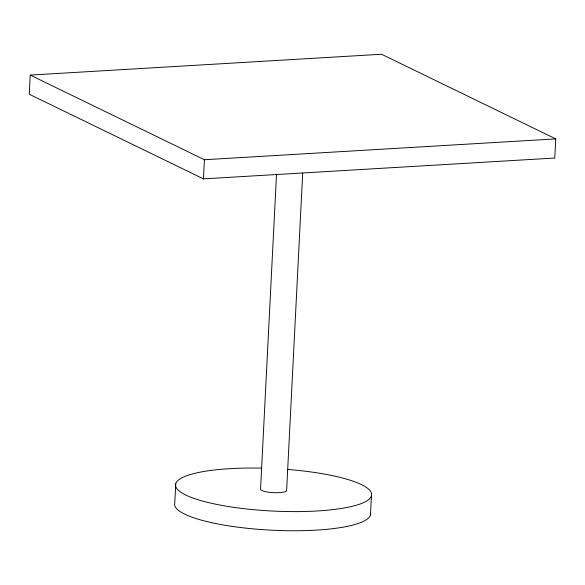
<?xml version="1.0" encoding="UTF-8"?>
<svg xmlns="http://www.w3.org/2000/svg" width="585" height="585" viewBox="0 0 585 585"><rect width="100%" height="100%" fill="white"/><g stroke="black" fill="none" stroke-linecap="round" stroke-linejoin="round"><path stroke-width="0.88" d="M30.223 75.085L29.25 94.229L203.441 178.864L554.777 158.03L555.75 138.894L381.559 54.251L30.223 75.085L204.414 159.727L555.75 138.894M175.749 483.751L174.783 502.888A98.156 21.243 2.9 0 0 270.065 530.105A98.156 21.243 2.9 0 0 370.656 513.454M203.441 178.864L204.414 159.727M276.529 174.001L260.552 489.382A13.089 2.83 2.9 0 0 280.873 492.526L283.44 492.16A13.089 2.83 2.9 0 0 286.635 490.259L302.701 173.058M370.466 515.034L371.431 495.89M287.974 469.47A98.156 21.243 2.9 0 1 355.57 505.44A98.156 21.243 2.9 0 1 190.381 497.053A98.156 21.243 2.9 0 1 261.473 468.124"/></g></svg>
